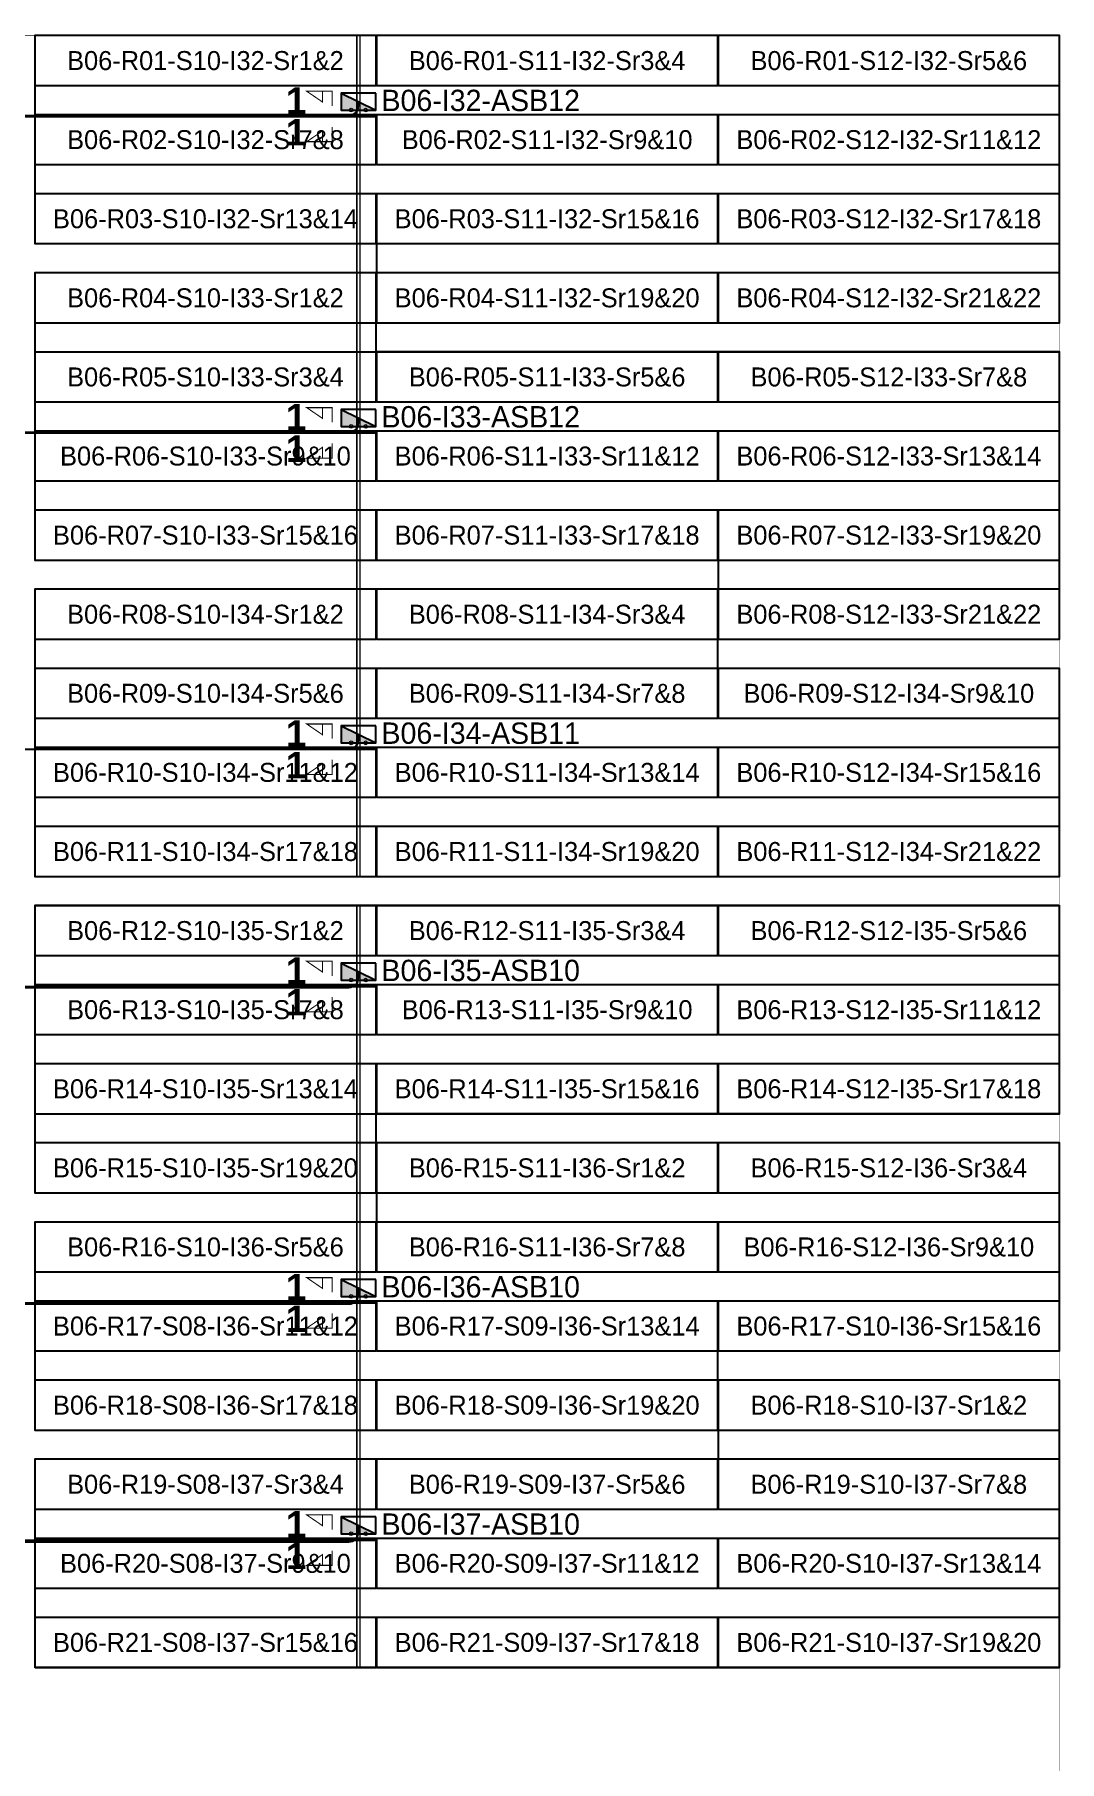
# Model space of a CAD drawing. Header units: metres. Extents: x 532643 to 533032, y 2674497 to 2674929.
# Drawn here: x 532935 to 533032.1, y 2674765.4 to 2674929.2 of the extents above; entities that cross this region are included whole.
import ezdxf
from ezdxf.enums import TextEntityAlignment as Align

# ---------------------------------------------------------------- set-up
doc = ezdxf.new("R2010")
doc.units = ezdxf.units.M
doc.header["$MEASUREMENT"] = 0
doc.layers.add('Boundary-12.5 MW Block', color=6, linetype='Continuous', lineweight=9)
doc.layers.add('PILE', color=1, linetype='Continuous', lineweight=15)
for name, color, linetype in [('DC Trench BL-06', 40, 'Continuous'), ('E-Inverter Grouping', 2, 'Continuous'), ('Inverter Block-06', 7, 'Continuous'), ('LT Cable(AG) INV to LT Panel BL-06', 2, 'Continuous'), ('Messenger Wire-BL06 (Master Path)', 30, 'Continuous'), ('Messenger Wire-Bl06 (MW Path)', 191, 'Continuous'), ('MMS Table Block-06', 8, 'Continuous'), ('Section Marking BL-06', 2, 'Continuous')]:
    doc.layers.add(name, color=color, linetype=linetype)
doc.styles.add('BoldTextStyle', font='arialbd.ttf')
doc.styles.get("Standard").update_dxf_attribs({"font": 'Adani Regular.ttf'})

# ---------------------------------------------------------------- blocks, each defined once
blk = doc.blocks.new('MMS Table (32.292 x 4.788)')
at = {"color": 0}
blk.add_lwpolyline([(0, -0.002), (0, 4.786), (32.292, 4.786), (32.292, -0.002)], close=True, dxfattribs=at)
at = {"color": 7}
blk.add_attdef('ID1', text='', height=1.8, dxfattribs=at).set_placement((16.146, 2.392), align=Align.MIDDLE_CENTER)
blk = doc.blocks.new('Inverter Block')
h = blk.add_hatch(color=0)
h.dxf.hatch_style = 1
h.paths.add_polyline_path([(-1.46, 2.27), (-1.46, 0.85), (1.46, 0.85)])
at = {"color": 0}
blk.add_lwpolyline([(1.46, 2.27), (-1.46, 2.27), (-1.46, 0.85), (1.46, 0.85)], close=True, dxfattribs=at)
blk.add_lwpolyline([(-1.46, 2.27), (1.46, 0.85)], dxfattribs=at)
at = {"layer": 'PILE'}
for centre in [(-0.61, 0.85), (0.61, 0.85)]:
    blk.add_circle(centre, 0.156, dxfattribs=at)
at = {"color": 7}
blk.add_attdef('ID', (-1.46, 3.01), '', height=1.8, dxfattribs=at)

msp = doc.modelspace()

# ---------------------------------------------------------------- linework, layer by layer
at = {"layer": 'Boundary-12.5 MW Block', "const_width": 0.05}
msp.add_lwpolyline([(532643.48, 2674929.08), (533032.08, 2674929.08), (533032.08, 2674496.79), (532935.01, 2674496.79), (532935.01, 2674646.79), (532643.48, 2674646.79)], close=True, dxfattribs=at)
at = {"layer": 'DC Trench BL-06', "color": 40, "const_width": 0.15}
for points in [[(532965.81, 2674929.08), (532965.51, 2674929.08), (532965.51, 2674849.29), (532965.81, 2674849.29)], [(532965.81, 2674846.58), (532965.51, 2674846.58), (532965.51, 2674774.29), (532965.81, 2674774.29)]]:
    msp.add_lwpolyline(points, close=True, dxfattribs=at)
at = {"layer": 'E-Inverter Grouping'}
for points in [[(533032.08, 2674901.79), (532967.4, 2674901.79), (532967.4, 2674909.29), (532935.01, 2674909.29), (532935.01, 2674929.08), (533032.08, 2674929.08)], [(533032.08, 2674871.79), (532999.79, 2674871.79), (532999.79, 2674879.29), (532935.01, 2674879.29), (532935.01, 2674906.58), (532967.3, 2674906.58), (532967.3, 2674899.08), (533032.08, 2674899.08)], [(532999.69, 2674869.08), (533032.08, 2674869.08), (533032.08, 2674849.29), (532935.01, 2674849.29), (532935.01, 2674876.58), (532999.69, 2674876.58)]]:
    msp.add_lwpolyline(points, close=True, dxfattribs=at)
at = {"layer": 'E-Inverter Grouping', "color": 3}
for points in [[(533032.08, 2674846.58), (533032.08, 2674826.79), (532967.3, 2674826.79), (532967.3, 2674819.29), (532935.01, 2674819.29), (532935.01, 2674846.58)], [(533032.08, 2674824.08), (533032.08, 2674804.29), (532999.69, 2674804.29), (532999.69, 2674796.79), (532935.01, 2674796.79), (532935.01, 2674816.58), (532967.4, 2674816.58), (532967.4, 2674824.08)], [(533032.08, 2674774.29), (532935.01, 2674774.29), (532935.01, 2674794.08), (532999.79, 2674794.08), (532999.79, 2674801.58), (533032.08, 2674801.58)]]:
    msp.add_lwpolyline(points, close=True, dxfattribs=at)
at = {"layer": 'LT Cable(AG) INV to LT Panel BL-06', "color": 5}
for points in [[(532829.51, 2674797.24, -0.317911), (532828.91, 2674798.09), (532828.91, 2674801.29, 0.214019), (532828.61, 2674801.96), (532821.89, 2674807.94, -0.214019), (532821.59, 2674808.61), (532821.59, 2674810.33, 0.043015), (532821.58, 2674810.48), (532821.5, 2674810.92, -0.043015), (532821.49, 2674811.07), (532821.49, 2674920.58, -0.414214), (532822.39, 2674921.48), (532964.76, 2674921.48, 0.414214), (532965.66, 2674922.38), (532965.66, 2674922.69)], [(532829.51, 2674797.31, -0.301586), (532828.96, 2674798.14), (532828.96, 2674801.31, 0.214019), (532828.66, 2674801.98), (532821.94, 2674807.96, -0.214019), (532821.64, 2674808.63), (532821.64, 2674810.33, 0.043015), (532821.63, 2674810.49), (532821.55, 2674810.92, -0.043015), (532821.54, 2674811.07), (532821.54, 2674890.53, -0.414214), (532822.44, 2674891.43), (532964.76, 2674891.43, 0.414214), (532965.66, 2674892.33), (532965.66, 2674892.69)], [(532831.58, 2674797.29), (532829.91, 2674797.29, -0.414214), (532829.01, 2674798.19), (532829.01, 2674801.33, 0.214019), (532828.71, 2674802), (532821.99, 2674807.98, -0.214019), (532821.69, 2674808.65), (532821.69, 2674810.34, 0.043015), (532821.68, 2674810.49), (532821.6, 2674810.92, -0.043015), (532821.59, 2674811.08), (532821.59, 2674860.48, -0.414214), (532822.49, 2674861.38), (532964.76, 2674861.38, 0.414214), (532965.66, 2674862.28), (532965.66, 2674862.69)], [(532833.52, 2674797.36), (532829.98, 2674797.36, -0.414214), (532829.08, 2674798.26), (532829.08, 2674801.37, 0.214019), (532828.78, 2674802.04), (532822.07, 2674808.02, -0.214019), (532821.77, 2674808.69), (532821.77, 2674810.35, 0.043015), (532821.75, 2674810.5), (532821.68, 2674810.93, -0.043015), (532821.67, 2674811.08), (532821.67, 2674837.9, -0.414214), (532822.57, 2674838.8), (532964.76, 2674838.8, 0.414214), (532965.66, 2674839.7), (532965.66, 2674840.19)], [(532833.52, 2674797.39), (532830.01, 2674797.39, -0.414214), (532829.11, 2674798.29), (532829.11, 2674801.38, 0.214019), (532828.81, 2674802.05), (532822.09, 2674808.03, -0.214019), (532821.79, 2674808.7), (532821.79, 2674810.35, 0.043015), (532821.78, 2674810.5), (532821.7, 2674810.93, -0.043015), (532821.69, 2674811.09), (532821.69, 2674815.38, -0.414214), (532822.59, 2674816.28), (532885.37, 2674816.28, -0.414214), (532886.27, 2674815.38), (532886.27, 2674809.68, 0.414214), (532887.17, 2674808.78), (532964.76, 2674808.78, 0.414214), (532965.66, 2674809.68), (532965.66, 2674810.19)], [(532833.52, 2674797.44), (532830.06, 2674797.44, -0.414214), (532829.16, 2674798.34), (532829.16, 2674801.4, 0.214019), (532828.86, 2674802.07), (532822.14, 2674808.05, -0.214019), (532821.84, 2674808.72), (532821.84, 2674810.35, 0.043015), (532821.83, 2674810.51), (532821.75, 2674810.94, -0.043015), (532821.74, 2674811.09), (532821.74, 2674815.33, -0.414214), (532822.64, 2674816.23), (532885.32, 2674816.23, -0.414214), (532886.22, 2674815.33), (532886.22, 2674787.13, 0.414214), (532887.12, 2674786.23), (532964.76, 2674786.23, 0.414214), (532965.66, 2674787.13), (532965.66, 2674787.69)]]:
    msp.add_lwpolyline(points, format="xyb", dxfattribs=at)
at = {"layer": 'Messenger Wire-BL06 (Master Path)'}
for points in [[(532821.59, 2674921.38), (532967.3, 2674921.38)], [(532821.59, 2674891.38), (532967.3, 2674891.38)], [(532821.59, 2674861.38), (532967.3, 2674861.38)], [(532821.59, 2674838.88), (532967.3, 2674838.88)], [(532886.37, 2674808.88), (532967.4, 2674808.88)], [(532886.37, 2674786.38), (532967.4, 2674786.38)]]:
    msp.add_lwpolyline(points, dxfattribs=at)
at = {"layer": 'Messenger Wire-Bl06 (MW Path)', "const_width": 0.1}
for points in [[(532821.59, 2674921.38), (532967.3, 2674921.38)], [(532821.59, 2674891.38), (532967.3, 2674891.38)], [(532821.59, 2674861.38), (532967.3, 2674861.38)], [(532821.59, 2674838.88), (532967.3, 2674838.88)], [(532886.37, 2674808.88), (532967.4, 2674808.88)], [(532886.37, 2674786.38), (532967.4, 2674786.38)]]:
    msp.add_lwpolyline(points, dxfattribs=at)
at = {"layer": 'Section Marking BL-06', "color": 94, "lineweight": 35, "true_color": 0x00a500, "const_width": 0.1}
for points in [[(532963.16, 2674922.38), (532963.16, 2674923.77), (532960.76, 2674923.77), (532962.24, 2674922.76), (532962.24, 2674923.77)], [(532963.16, 2674920.38), (532963.16, 2674918.99), (532960.76, 2674918.99), (532962.24, 2674920), (532962.24, 2674918.99)], [(532963.16, 2674892.38), (532963.16, 2674893.77), (532960.76, 2674893.77), (532962.24, 2674892.76), (532962.24, 2674893.77)], [(532963.16, 2674890.38), (532963.16, 2674888.99), (532960.76, 2674888.99), (532962.24, 2674890), (532962.24, 2674888.99)], [(532963.16, 2674862.38), (532963.16, 2674863.77), (532960.76, 2674863.77), (532962.24, 2674862.76), (532962.24, 2674863.77)], [(532963.16, 2674860.38), (532963.16, 2674858.99), (532960.76, 2674858.99), (532962.24, 2674860), (532962.24, 2674858.99)], [(532963.16, 2674839.88), (532963.16, 2674841.27), (532960.76, 2674841.27), (532962.24, 2674840.26), (532962.24, 2674841.27)], [(532963.16, 2674837.88), (532963.16, 2674836.49), (532960.76, 2674836.49), (532962.24, 2674837.5), (532962.24, 2674836.49)], [(532963.16, 2674809.88), (532963.16, 2674811.27), (532960.76, 2674811.27), (532962.24, 2674810.26), (532962.24, 2674811.27)], [(532963.16, 2674807.88), (532963.16, 2674806.49), (532960.76, 2674806.49), (532962.24, 2674807.5), (532962.24, 2674806.49)], [(532963.16, 2674787.38), (532963.16, 2674788.77), (532960.76, 2674788.77), (532962.24, 2674787.76), (532962.24, 2674788.77)], [(532963.16, 2674785.38), (532963.16, 2674783.99), (532960.76, 2674783.99), (532962.24, 2674785), (532962.24, 2674783.99)]]:
    msp.add_lwpolyline(points, dxfattribs=at)

# ---------------------------------------------------------------- block references
at = {"layer": 'Inverter Block-06'}
ref = msp.add_blockref('Inverter Block', (532965.66, 2674921.03), dxfattribs=dict(at, xscale=1.124999999976148, yscale=1.124999999976148, zscale=1.124999999976148))
ref.add_attrib('ID', 'B06-I32-ASB12', (532967.84, 2674921.89), dxfattribs={"layer": '0', "color": 7, "height": 2.025})
ref = msp.add_blockref('Inverter Block', (532965.66, 2674891.03), dxfattribs=dict(at, xscale=1.124999999976148, yscale=1.124999999976148, zscale=1.124999999976148))
ref.add_attrib('ID', 'B06-I33-ASB12', (532967.84, 2674891.89), dxfattribs={"layer": '0', "color": 7, "height": 2.025})
ref = msp.add_blockref('Inverter Block', (532965.66, 2674861.03), dxfattribs=dict(at, xscale=1.124999999976148, yscale=1.124999999976148, zscale=1.124999999976148))
ref.add_attrib('ID', 'B06-I34-ASB11', (532967.84, 2674861.89), dxfattribs={"layer": '0', "color": 7, "height": 2.025})
ref = msp.add_blockref('Inverter Block', (532965.66, 2674838.53), dxfattribs=dict(at, xscale=1.124999999976148, yscale=1.124999999976148, zscale=1.124999999976148))
ref.add_attrib('ID', 'B06-I35-ASB10', (532967.84, 2674839.39), dxfattribs={"layer": '0', "color": 7, "height": 2.025})
ref = msp.add_blockref('Inverter Block', (532965.66, 2674808.53), dxfattribs=dict(at, xscale=1.124999999976148, yscale=1.124999999976148, zscale=1.124999999976148))
ref.add_attrib('ID', 'B06-I36-ASB10', (532967.84, 2674809.39), dxfattribs={"layer": '0', "color": 7, "height": 2.025})
ref = msp.add_blockref('Inverter Block', (532965.66, 2674786.03), dxfattribs=dict(at, xscale=1.124999999976148, yscale=1.124999999976148, zscale=1.124999999976148))
ref.add_attrib('ID', 'B06-I37-ASB10', (532967.84, 2674786.89), dxfattribs={"layer": '0', "color": 7, "height": 2.025})
at = {"layer": 'MMS Table Block-06'}
for p, values in [((532935.01, 2674924.29), {'ID1': 'B06-R01-S10-I32-Sr1&2'}), ((532967.4, 2674924.29), {'ID1': 'B06-R01-S11-I32-Sr3&4'}), ((532999.79, 2674924.29), {'ID1': 'B06-R01-S12-I32-Sr5&6'}), ((532935.01, 2674916.79), {'ID1': 'B06-R02-S10-I32-Sr7&8'}), ((532967.4, 2674916.79), {'ID1': 'B06-R02-S11-I32-Sr9&10'}), ((532999.79, 2674916.79), {'ID1': 'B06-R02-S12-I32-Sr11&12'}), ((532935.01, 2674909.29), {'ID1': 'B06-R03-S10-I32-Sr13&14'}), ((532967.4, 2674909.29), {'ID1': 'B06-R03-S11-I32-Sr15&16'}), ((532999.79, 2674909.29), {'ID1': 'B06-R03-S12-I32-Sr17&18'}), ((532935.01, 2674901.79), {'ID1': 'B06-R04-S10-I33-Sr1&2'}), ((532967.4, 2674901.79), {'ID1': 'B06-R04-S11-I32-Sr19&20'}), ((532999.79, 2674901.79), {'ID1': 'B06-R04-S12-I32-Sr21&22'}), ((532935.01, 2674894.29), {'ID1': 'B06-R05-S10-I33-Sr3&4'}), ((532967.4, 2674894.29), {'ID1': 'B06-R05-S11-I33-Sr5&6'}), ((532999.79, 2674894.29), {'ID1': 'B06-R05-S12-I33-Sr7&8'}), ((532935.01, 2674886.79), {'ID1': 'B06-R06-S10-I33-Sr9&10'}), ((532967.4, 2674886.79), {'ID1': 'B06-R06-S11-I33-Sr11&12'}), ((532999.79, 2674886.79), {'ID1': 'B06-R06-S12-I33-Sr13&14'}), ((532935.01, 2674879.29), {'ID1': 'B06-R07-S10-I33-Sr15&16'}), ((532967.4, 2674879.29), {'ID1': 'B06-R07-S11-I33-Sr17&18'}), ((532999.79, 2674879.29), {'ID1': 'B06-R07-S12-I33-Sr19&20'}), ((532935.01, 2674871.79), {'ID1': 'B06-R08-S10-I34-Sr1&2'}), ((532967.4, 2674871.79), {'ID1': 'B06-R08-S11-I34-Sr3&4'}), ((532999.79, 2674871.79), {'ID1': 'B06-R08-S12-I33-Sr21&22'}), ((532935.01, 2674864.29), {'ID1': 'B06-R09-S10-I34-Sr5&6'}), ((532967.4, 2674864.29), {'ID1': 'B06-R09-S11-I34-Sr7&8'}), ((532999.79, 2674864.29), {'ID1': 'B06-R09-S12-I34-Sr9&10'}), ((532935.01, 2674856.79), {'ID1': 'B06-R10-S10-I34-Sr11&12'}), ((532967.4, 2674856.79), {'ID1': 'B06-R10-S11-I34-Sr13&14'}), ((532999.79, 2674856.79), {'ID1': 'B06-R10-S12-I34-Sr15&16'}), ((532935.01, 2674849.29), {'ID1': 'B06-R11-S10-I34-Sr17&18'}), ((532967.4, 2674849.29), {'ID1': 'B06-R11-S11-I34-Sr19&20'}), ((532999.79, 2674849.29), {'ID1': 'B06-R11-S12-I34-Sr21&22'}), ((532935.01, 2674841.79), {'ID1': 'B06-R12-S10-I35-Sr1&2'}), ((532967.4, 2674841.79), {'ID1': 'B06-R12-S11-I35-Sr3&4'}), ((532999.79, 2674841.79), {'ID1': 'B06-R12-S12-I35-Sr5&6'}), ((532935.01, 2674834.29), {'ID1': 'B06-R13-S10-I35-Sr7&8'}), ((532967.4, 2674834.29), {'ID1': 'B06-R13-S11-I35-Sr9&10'}), ((532999.79, 2674834.29), {'ID1': 'B06-R13-S12-I35-Sr11&12'}), ((532935.01, 2674826.79), {'ID1': 'B06-R14-S10-I35-Sr13&14'}), ((532967.4, 2674826.79), {'ID1': 'B06-R14-S11-I35-Sr15&16'}), ((532999.79, 2674826.79), {'ID1': 'B06-R14-S12-I35-Sr17&18'}), ((532935.01, 2674819.29), {'ID1': 'B06-R15-S10-I35-Sr19&20'}), ((532967.4, 2674819.29), {'ID1': 'B06-R15-S11-I36-Sr1&2'}), ((532999.79, 2674819.29), {'ID1': 'B06-R15-S12-I36-Sr3&4'}), ((532935.01, 2674811.79), {'ID1': 'B06-R16-S10-I36-Sr5&6'}), ((532967.4, 2674811.79), {'ID1': 'B06-R16-S11-I36-Sr7&8'}), ((532999.79, 2674811.79), {'ID1': 'B06-R16-S12-I36-Sr9&10'}), ((532935.01, 2674804.29), {'ID1': 'B06-R17-S08-I36-Sr11&12'}), ((532967.4, 2674804.29), {'ID1': 'B06-R17-S09-I36-Sr13&14'}), ((532999.79, 2674804.29), {'ID1': 'B06-R17-S10-I36-Sr15&16'}), ((532935.01, 2674796.79), {'ID1': 'B06-R18-S08-I36-Sr17&18'}), ((532967.4, 2674796.79), {'ID1': 'B06-R18-S09-I36-Sr19&20'}), ((532999.79, 2674796.79), {'ID1': 'B06-R18-S10-I37-Sr1&2'}), ((532935.01, 2674789.29), {'ID1': 'B06-R19-S08-I37-Sr3&4'}), ((532967.4, 2674789.29), {'ID1': 'B06-R19-S09-I37-Sr5&6'}), ((532999.79, 2674789.29), {'ID1': 'B06-R19-S10-I37-Sr7&8'}), ((532935.01, 2674781.79), {'ID1': 'B06-R20-S08-I37-Sr9&10'}), ((532967.4, 2674781.79), {'ID1': 'B06-R20-S09-I37-Sr11&12'}), ((532999.79, 2674781.79), {'ID1': 'B06-R20-S10-I37-Sr13&14'}), ((532935.01, 2674774.29), {'ID1': 'B06-R21-S08-I37-Sr15&16'}), ((532967.4, 2674774.29), {'ID1': 'B06-R21-S09-I37-Sr17&18'}), ((532999.79, 2674774.29), {'ID1': 'B06-R21-S10-I37-Sr19&20'})]:
    msp.add_blockref('MMS Table (32.292 x 4.788)', p, dxfattribs=at).add_auto_attribs(values)

# ---------------------------------------------------------------- texts
at = {"layer": 'Section Marking BL-06', "color": 94, "true_color": 0x00a500, "style": 'BoldTextStyle'}
for p in [(532959.76, 2674922.88), (532959.76, 2674919.88), (532959.76, 2674892.88), (532959.76, 2674889.88), (532959.76, 2674862.88), (532959.76, 2674859.88), (532959.76, 2674840.38), (532959.76, 2674837.38), (532959.76, 2674810.38), (532959.76, 2674807.38), (532959.76, 2674787.88), (532959.76, 2674784.88)]:
    msp.add_text('1', height=2.5, dxfattribs=at).set_placement(p, align=Align.MIDDLE_CENTER)

doc.saveas('drawing.dxf')
